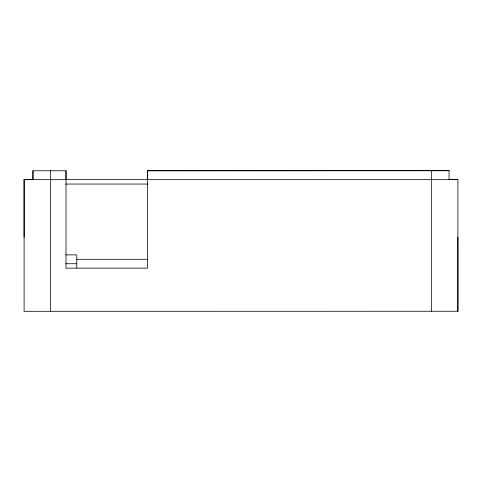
<?xml version="1.0" encoding="UTF-8"?>
<svg xmlns="http://www.w3.org/2000/svg" width="482" height="482" viewBox="0 0 482 482"><rect width="100%" height="100%" fill="white"/><g stroke="black" fill="none" stroke-linecap="round" stroke-linejoin="round"><path stroke-width="0.72" d="M457.894 237.138L457.894 311.312L457.9 179.563L24.1 179.623L24.1 237.168M66.016 179.623L66.016 170.773L32.951 170.773L32.975 179.659L24.124 179.684M50.658 170.773L50.658 311.312M66.016 170.773L65.992 268.149L147.438 268.149L147.444 170.755L449.043 170.688L147.444 170.755L147.444 179.629M431.336 311.312L431.342 170.688M449.049 179.563L457.9 179.563M65.582 184.052L147.956 184.052M65.709 254.876L76.777 254.876L76.777 268.155M76.777 259.298L147.426 259.298M65.709 263.726L76.777 263.726M457.894 311.258L24.1 311.312L24.1 179.623M449.043 170.688L449.049 179.611M32.951 170.773L32.951 179.738"/></g></svg>
